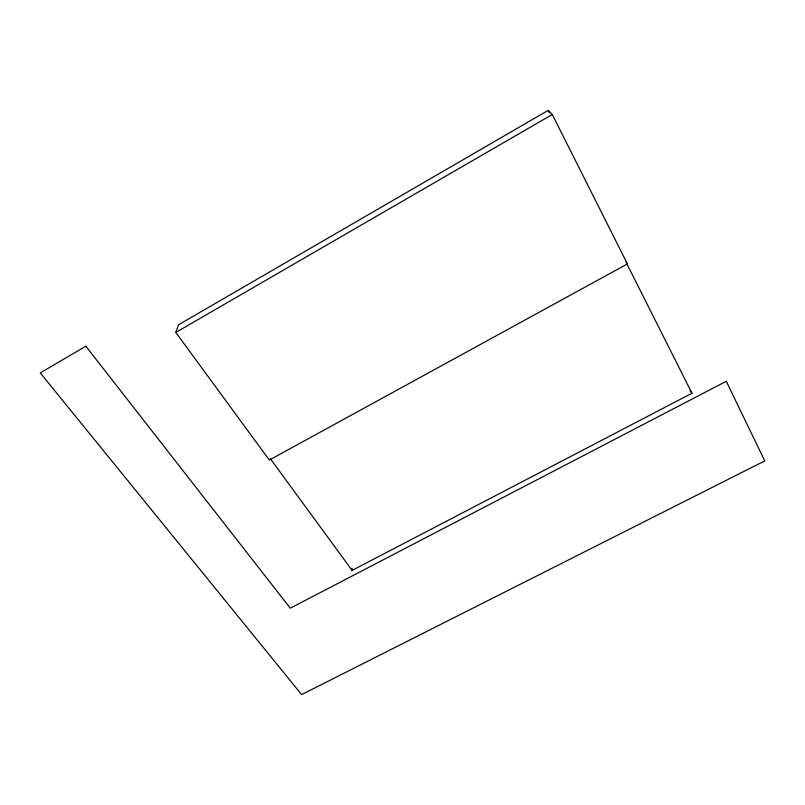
<?xml version="1.0" encoding="UTF-8"?>
<svg xmlns="http://www.w3.org/2000/svg" width="805" height="805" viewBox="0 0 805 805"><rect width="100%" height="100%" fill="white"/><g stroke="black" fill="none" stroke-linecap="round" stroke-linejoin="round"><path stroke-width="1.21" d="M175.802 332.435L178.549 324.757L548.175 110.396L552.28 114.491L627.407 263.929L269.313 460.058L175.802 332.435L552.28 114.491M85.843 346.231L290.283 608.188L726.271 381.298L764.75 460.903L301.613 694.604L40.27 372.906L85.853 346.2M270.319 458.669L352.097 570.423L691.958 393.243L626.642 263.396M625.928 262.088L627.407 263.929M690.056 390.616L691.958 393.243M548.175 110.396L549.312 112.64M352.037 568.179L352.097 570.423"/></g></svg>
